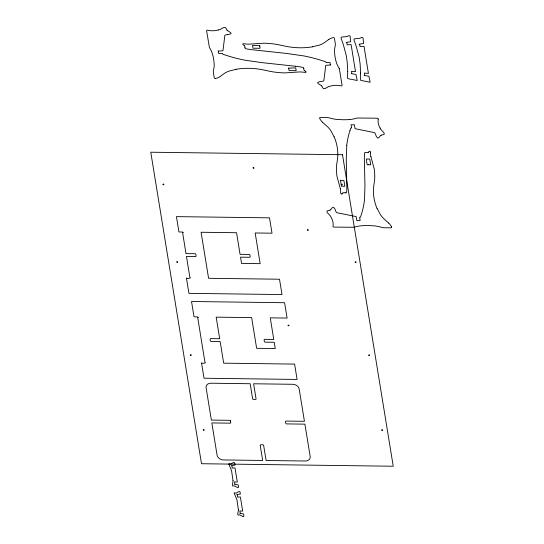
<?xml version="1.0" encoding="UTF-8"?>
<svg xmlns="http://www.w3.org/2000/svg" width="544" height="544" viewBox="0 0 544 544"><rect width="100%" height="100%" fill="white"/><g stroke="black" fill="none" stroke-linecap="round" stroke-linejoin="round"><path stroke-width="0.82" d="M305.939 72.087L304.987 72.386A15.212 11.825 18.1 0 1 304.62 72.345L301.886 72.046A13.525 10.513 18.1 0 0 299.295 71.958L285.042 72.882A55.835 43.391 18.1 0 1 281.262 72.753L276.658 72.359A57.861 44.968 18.1 0 1 270.021 71.332L262.895 69.802A63.58 49.409 18.1 0 0 236.048 69.278M346.766 145.37L346.256 159.317L346.827 186.327A65.246 50.701 18.1 0 1 346.569 192.304A0.898 0.7 18.1 0 1 345.821 192.841L345.202 192.773M350.037 130.247L350.608 128.452A0.898 0.7 18.1 0 1 351.546 128.03L351.084 124.692L353.396 124.957L353.947 124.542L354.436 124.936L355.048 128.683L374.374 132.593A2.598 2.02 18.1 0 1 375.02 133.171L375.836 135.048A19.944 15.497 18.1 0 0 376.305 136.415L377.563 137.945A0.884 0.687 18.1 0 0 378.141 138.006L378.95 137.523A12.036 9.35 18.1 0 0 379.454 136.945L379.8 136.524A12.417 9.649 18.1 0 1 380.712 135.538L381.14 135.252M368.342 152.198L368.75 151.817A5.828 4.529 18.1 0 1 369.145 151.45A1.367 1.061 18.1 0 1 370.022 151.205L370.539 152.055A15.212 11.825 18.1 0 1 370.552 152.354L370.559 152.83M342.87 193.1L342.455 193.48A5.828 4.529 18.1 0 1 342.06 193.848M328.902 39.352L324.163 42.806A26.595 20.672 18.1 0 1 319.45 45.077L312.623 46.743M330.065 210.045L330.48 209.753A12.417 9.649 18.1 0 0 331.398 208.767L331.752 208.345A12.036 9.35 18.1 0 1 332.255 207.767L333.064 207.291A0.884 0.687 18.1 0 1 333.642 207.352L334.893 208.882A19.944 15.497 18.1 0 1 335.369 210.249L336.185 212.126A2.598 2.02 18.1 0 0 336.831 212.704L356.157 216.594L356.769 220.361L357.258 220.755L357.809 220.34L360.121 220.606L359.666 217.267A0.898 0.7 18.1 0 0 360.597 216.845L361.168 215.05A126.657 98.43 18.1 0 0 364.48 199.934L364.949 185.98L364.378 158.97A65.246 50.701 18.1 0 1 364.636 152.993A0.898 0.7 18.1 0 1 365.384 152.456L366.01 152.524A4.427 3.441 18.1 0 0 368.444 152.368M218.389 29.995C220.898 30.083 225.114 24.772 226.345 28.825A5.794 4.502 18.1 0 0 227.059 30.24M236.082 69.353L229.255 71.026A26.595 20.672 18.1 0 0 224.543 73.29L219.803 76.745A12.913 10.037 18.1 0 1 215.438 78.479M227.671 34.564L225.474 34.952A2.598 2.02 18.1 0 0 224.856 35.401L222.952 50.782L217.967 51.068L218.566 51.592L218.579 53.462L222.646 53.584A0.898 0.7 18.1 0 0 223.312 54.414L225.617 55.162A126.657 98.43 18.1 0 0 244.82 60.173L262.154 62.655L295.494 66.252M349.445 119.551L348.398 119.626A63.036 48.987 18.1 0 1 341.768 119.7L337.443 119.469A32.409 25.187 18.1 0 1 333.445 118.912L327.753 117.558L320.375 117.463A0.898 0.7 18.1 0 0 319.661 118.327A12.913 10.037 18.1 0 0 322.463 122.189M304.484 70.543L305.007 70.938A5.828 4.529 18.1 0 1 305.524 71.325A1.367 1.061 18.1 0 1 305.959 72.087M244.222 45.553L243.698 45.159A5.828 4.529 18.1 0 1 243.182 44.771A1.367 1.061 18.1 0 1 242.746 44.01L243.719 43.71A15.212 11.825 18.1 0 1 244.086 43.751L246.82 44.05A13.525 10.513 18.1 0 0 249.41 44.139L263.663 43.214A55.835 43.391 18.1 0 1 267.444 43.343L272.048 43.738A57.861 44.968 18.1 0 1 278.684 44.764L285.811 46.294A63.58 49.409 18.1 0 0 312.657 46.818M322.449 122.196L327.44 126.636A26.595 20.672 18.1 0 1 330.956 130.866L334.05 136.762M388.756 223.101L383.765 218.661A26.595 20.672 18.1 0 1 380.249 214.431L377.155 208.536M321.579 85.884L321.15 85.496A12.417 9.649 18.1 0 0 319.79 84.592L319.219 84.238A12.036 9.35 18.1 0 1 318.43 83.735L317.716 82.994A0.884 0.687 18.1 0 1 317.703 82.525L319.416 81.722A19.944 15.497 18.1 0 1 321.035 81.532L323.231 81.144A2.598 2.02 18.1 0 0 323.85 80.696L325.754 65.314L330.738 65.028L330.14 64.505L330.174 62.662L326.06 62.512A0.898 0.7 18.1 0 0 325.394 61.683L323.088 60.935A126.657 98.43 18.1 0 0 303.885 55.93L286.552 53.441L253.212 49.844A65.246 50.701 18.1 0 1 245.766 48.736A0.898 0.7 18.1 0 1 244.99 48.035L244.977 47.525M227.127 30.212L227.555 30.6A12.417 9.649 18.1 0 0 228.908 31.504L229.48 31.858A12.036 9.35 18.1 0 1 230.275 32.361L230.989 33.102A0.884 0.687 18.1 0 1 231.003 33.572L229.289 34.374A19.944 15.497 18.1 0 1 227.671 34.564M380.093 128.064C380.44 130.138 387.444 134.341 382.738 134.817A5.794 4.502 18.1 0 0 381.099 135.191M339.3 68.544L342.081 85.211A0.898 0.7 18.1 0 1 341.081 85.891A18.238 14.171 18.1 0 0 330.344 86.142C327.801 85.959 323.598 91.338 322.361 87.271A5.794 4.502 18.1 0 0 321.647 85.857M370.913 156.692L374.156 168.606A55.835 43.391 18.1 0 1 374.571 171.72L374.768 175.46A57.861 44.968 18.1 0 1 374.503 180.792L373.68 186.449A63.58 49.409 18.1 0 0 377.074 208.556M340.299 188.605L337.049 176.691A55.835 43.391 18.1 0 1 336.641 173.577L336.437 169.837A57.861 44.968 18.1 0 1 336.702 164.506L337.532 158.848A63.58 49.409 18.1 0 0 334.138 136.741M303.729 68.571L303.715 68.122A0.898 0.7 18.1 0 0 302.94 67.381A65.246 50.701 18.1 0 0 295.494 66.259M370.559 152.966L370.593 154.564A13.525 10.513 18.1 0 0 370.872 156.692M244.419 45.492A4.427 3.441 18.1 0 1 244.895 47.512M328.916 39.365A12.913 10.037 18.1 0 1 333.268 37.618A0.898 0.7 18.1 0 1 334.451 38.352L335.437 44.431L334.621 48.933A32.409 25.187 18.1 0 0 334.533 52.149L334.893 55.692A63.036 48.987 18.1 0 0 335.981 61.18L336.24 62.057A29.594 22.998 18.1 0 0 339.279 68.551M346.725 145.364A126.657 98.43 18.1 0 1 350.078 130.261M342.761 192.93A4.427 3.441 18.1 0 1 345.188 192.841M342.033 193.827A1.367 1.061 18.1 0 1 341.183 194.092L340.666 193.242A15.212 11.825 18.1 0 1 340.66 192.943L340.619 190.733A13.525 10.513 18.1 0 0 340.333 188.605M349.445 119.551A29.594 22.998 18.1 0 0 357.027 118.014L377.223 118.204A0.898 0.7 18.1 0 1 378.209 119.136M380.14 128.051A18.238 14.171 18.1 0 1 378.202 119.136M388.742 223.108A12.913 10.037 18.1 0 1 391.558 226.97M391.544 226.97A0.898 0.7 18.1 0 1 390.837 227.834L383.459 227.739L377.767 226.386A32.409 25.187 18.1 0 0 373.769 225.828L369.437 225.59A63.036 48.987 18.1 0 0 362.807 225.665L361.76 225.746A29.594 22.998 18.1 0 0 354.178 227.283L333.989 227.093A0.898 0.7 18.1 0 1 332.996 226.161A18.238 14.171 18.1 0 0 331.072 217.246C330.806 215.125 323.748 210.963 328.474 210.48A5.794 4.502 18.1 0 0 330.113 210.106M304.28 70.604A4.427 3.441 18.1 0 1 303.81 68.585M215.431 78.465A0.898 0.7 18.1 0 1 214.254 77.744L213.268 71.665L214.084 67.164A32.409 25.187 18.1 0 0 214.173 63.947L213.812 60.404A63.036 48.987 18.1 0 0 212.724 54.917L212.466 54.04A29.594 22.998 18.1 0 0 209.426 47.546L206.625 30.886A0.898 0.7 18.1 0 1 207.624 30.206A18.238 14.171 18.1 0 0 218.362 29.954M347.711 71.38L347.439 77.384L347.806 78.615L357.245 80.498L355.973 74.467L351.302 73.617L351.812 73.202L351.458 71.318L355.511 71.645L351.104 44.588L347.14 44.812L346.882 42.922L346.229 42.452L350.649 41.766L350.166 36.298L349.207 35.584L346.678 36.598L341.51 37.074L340.966 37.869L343.352 44.642L346.276 55.644L347.235 62.39L347.711 71.38M360.611 73.134L360.339 79.138L360.706 80.362L370.151 82.253L368.88 76.221L364.215 75.412L364.718 74.956L364.358 73.066L368.417 73.399L364.011 46.335L359.992 46.539L359.781 44.676L359.128 44.207L363.548 43.513L363.066 38.046L362.107 37.339L359.577 38.345L354.409 38.828L353.872 39.624L356.259 46.396L359.183 57.392L360.142 64.144L360.611 73.134M259.944 45.975C258.665 46.709 260.943 47.736 259.848 48.307L252.994 48.219L252.532 45.41L259.393 45.499L259.944 45.975M288.442 68.136C289.687 68.945 288.13 70.135 289.36 70.598L296.174 70.686L295.712 67.878L288.442 68.136M340.517 180.52L341.435 186.211L344.842 186.259L343.869 180.486L341.571 180.608L340.979 180.173L340.517 180.52M368.329 164.71C366.18 166.512 366.962 159.453 366.364 159.038L369.77 159.086L370.675 164.859L368.329 164.71M183.11 232.533L182.668 232.941L185.994 253.613L195.303 253.735C196.064 253.892 196.35 256.401 195.765 256.578L186.456 256.455L189.822 277.134C192.141 278.188 186.946 278.977 186.436 278.004L188.938 293.352L282.01 294.569L279.507 279.228L208.59 278.297L201.09 232.261L236.552 232.723L240.067 254.327L249.376 254.449C250.145 254.823 250.505 256.972 249.839 257.285L240.53 257.162L241.55 263.418L260.161 263.663L255.163 232.968L272.014 233.192L269.511 217.845L176.44 216.628L178.935 231.968L182.56 232.023L183.11 232.567M198.2 317.41L197.751 317.812L204.911 362.005C207.237 363.066 202.062 363.793 201.525 362.882L204.02 378.223L297.092 379.447L294.596 364.099L223.672 363.168L220.157 341.571L210.848 341.448C210.202 340.748 209.698 339.238 210.385 338.613L219.694 338.735L216.179 317.138L251.634 317.601L256.632 348.289L275.25 348.534L274.23 342.278L264.921 342.156C264.296 341.816 263.724 339.68 264.459 339.32L273.768 339.442L270.252 317.846L287.096 318.063L284.6 302.722L191.522 301.498L194.024 316.846L197.642 316.9L198.2 317.41M230.622 420.845C229.5 421.314 231.622 422.817 230.445 423.164L211.834 422.926L217.097 455.26A5.746 4.468 18.1 0 0 223.434 459.938L262.664 460.455L260.161 445.108C260.991 444.536 262.67 444.591 263.609 445.155L266.104 460.496L305.34 461.013A5.746 4.468 18.1 0 0 310.175 456.484L304.905 424.143L286.287 423.898C285.675 423.416 285.124 421.675 285.824 421.063L304.443 421.301L299.173 388.967A5.746 4.468 18.1 0 0 292.842 384.288L253.613 383.772L256.108 399.119C255.571 399.731 253.524 399.493 252.674 399.106L250.165 383.731L210.936 383.214A5.746 4.468 18.1 0 0 206.101 387.743L211.371 420.084L229.983 420.328L230.622 420.845M233.016 480.712C233.492 482.242 230.636 487.152 234.008 485.887A1.326 1.027 18.1 0 1 234.43 485.901C235.674 486.05 238.85 489.396 238.537 486.445A26.629 20.692 18.1 0 0 238.408 485.84L238.347 485.602A19.448 15.096 18.3 0 0 238.163 484.922L234.396 484.201L234.899 483.745L234.464 481.902L237.32 482.059L235.022 467.949L232.2 468.03L232.036 466.188L231.384 465.718L234.94 465.093A19.618 15.232 18.3 0 0 234.906 464.44C235.192 460.924 232.37 463.053 230.874 464.052A1.326 1.027 18.1 0 1 230.452 464.052L229.072 463.719L228.786 464.08L231.567 470.682L233.016 480.712M238.374 509.762C238.85 511.292 235.994 516.202 239.367 514.937A1.326 1.027 18.1 0 1 239.788 514.95C241.033 515.1 244.208 518.446 243.889 515.494A26.629 20.692 18.1 0 0 243.76 514.889L243.705 514.651A19.448 15.096 18.3 0 0 243.522 513.971L239.754 513.25L240.258 512.795L239.816 510.952L242.672 511.108L240.373 496.998L237.606 497.107L237.395 495.237L236.749 494.809L237.102 494.387L240.298 494.142A19.618 15.232 18.3 0 0 240.264 493.49C240.55 489.974 237.721 492.102 236.232 493.102A1.326 1.027 18.1 0 1 235.81 493.102L234.43 492.769L234.144 493.129L236.926 499.732L238.374 509.762M162.969 184.341C164.302 186.055 164.118 182.9 162.969 184.341M176.766 261.984C177.99 263.704 178.044 260.59 176.773 261.95M190.298 355.042C191.454 356.748 191.712 353.661 190.298 355.014M203.259 429.916C204.564 431.65 204.374 428.454 203.259 429.916M253.028 167.906C254.34 169.592 254.15 166.586 253.042 167.844M288.062 325.366C289.218 327.1 289.408 324 288.062 325.366M307.401 229.983C308.802 231.662 308.489 228.514 307.401 229.983M341.367 184.47C342.74 186.136 342.496 183.056 341.374 184.436M355.171 262.106C356.606 263.779 356.198 260.664 355.171 262.106M368.696 355.171C370.036 356.85 369.757 353.79 368.71 355.103M381.657 430.046C382.99 431.712 382.84 428.672 381.67 429.984M342.496 154.727L150.763 152.218L201.504 463.726L393.237 466.235L342.496 154.727"/></g></svg>
